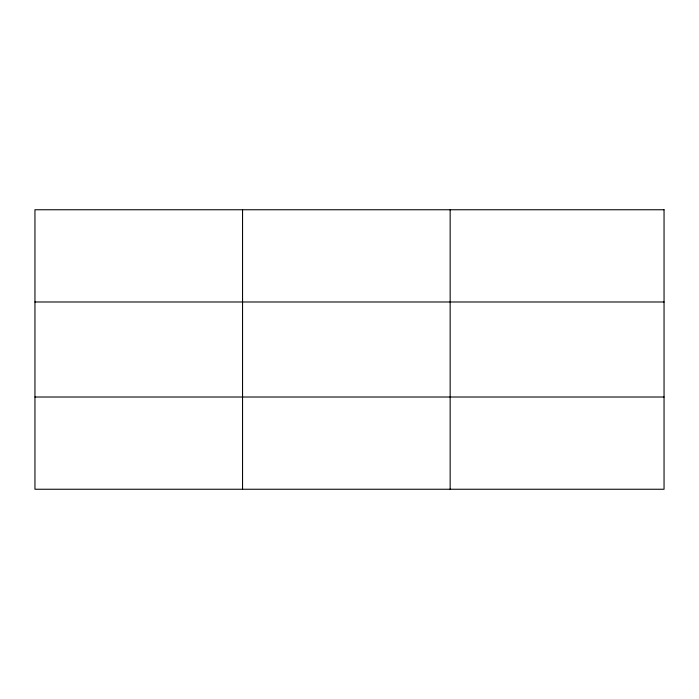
<?xml version="1.0" encoding="UTF-8"?>
<svg xmlns="http://www.w3.org/2000/svg" width="699" height="699" viewBox="0 0 699 699"><rect width="100%" height="100%" fill="white"/><g stroke="black" fill="none" stroke-linecap="round" stroke-linejoin="round"><path stroke-width="1.05" d="M242.553 209.752L242.553 489.248M450.156 209.752L450.156 489.248M34.95 301.985L664.05 301.985M34.95 397.015L664.05 397.015M664.05 209.752L664.05 489.248L34.95 489.248L34.95 209.752L664.05 209.752"/></g></svg>
